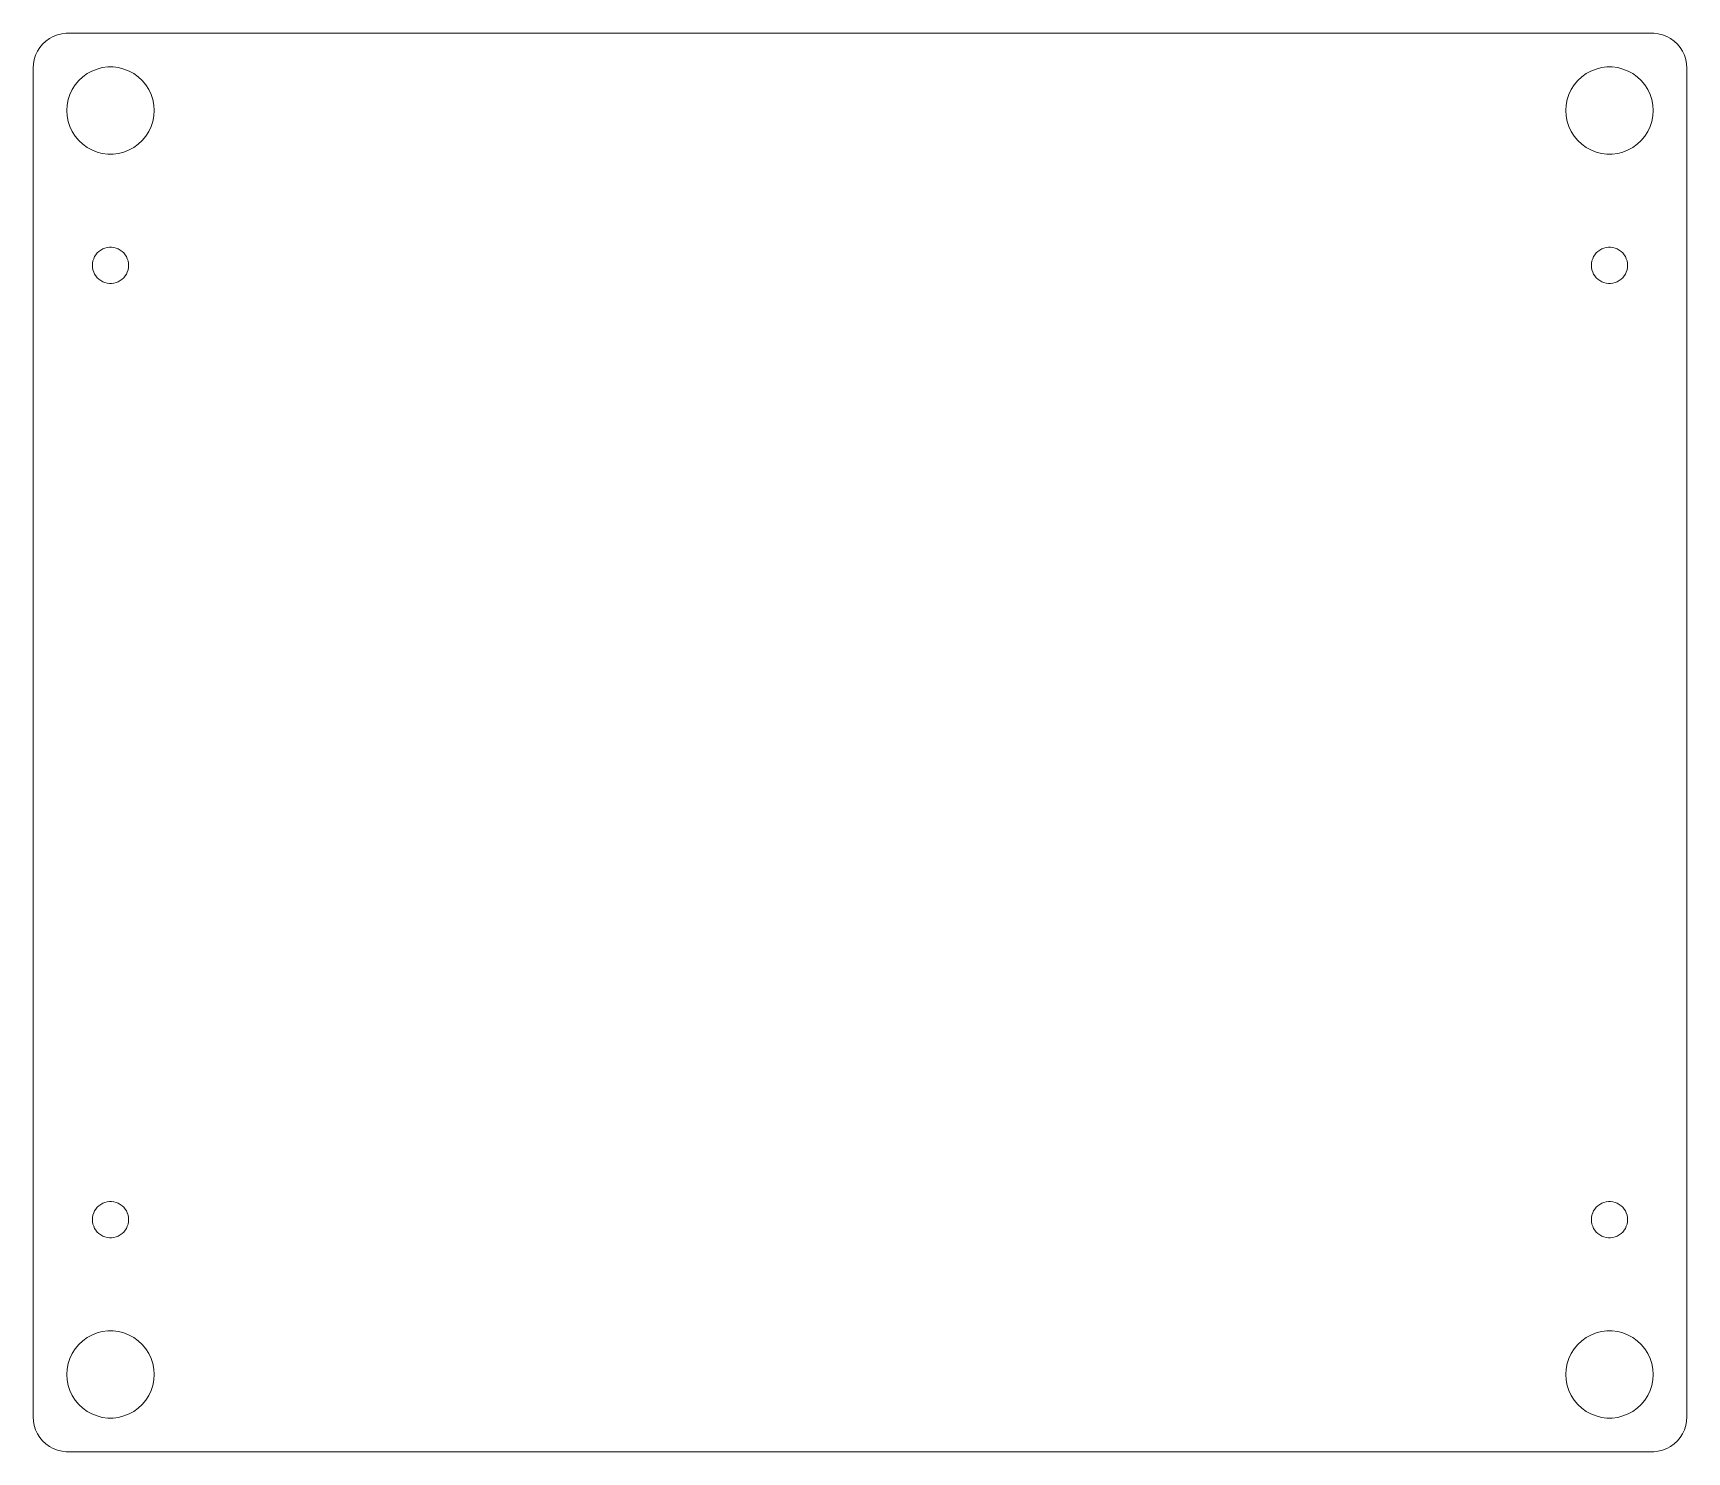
# Model space of a CAD drawing. Header units: millimetres. Extents: x -149 to 149, y -128 to 128.
import ezdxf

# ---------------------------------------------------------------- set-up
doc = ezdxf.new("R2010")
doc.units = ezdxf.units.MM
doc.layers.get('0').update_dxf_attribs({"linetype": 'CONTINUOUS', "lineweight": 0})

msp = doc.modelspace()

# ---------------------------------------------------------------- linework, layer by layer
for p, q in [((-148.44, 124.709), (-148.012, 125.382)), ((-148.012, 125.382), (-147.504, 125.997)), ((-147.504, 125.997), (-146.923, 126.543)), ((-146.923, 126.543), (-146.278, 127.011)), ((-146.278, 127.011), (-145.579, 127.396)), ((-145.579, 127.396), (-144.837, 127.689)), ((-144.837, 127.689), (-144.065, 127.888)), ((-144.065, 127.888), (-143.274, 127.987)), ((-143.274, 127.987), (-142.875, 127.987)), ((-142.875, 127.987), (-142.875, 128)), ((-142.875, 128), (142.875, 128)), ((142.875, 128), (142.875, 127.987)), ((142.875, 127.987), (143.274, 127.987)), ((143.274, 127.987), (144.065, 127.888)), ((144.065, 127.888), (144.837, 127.689)), ((144.837, 127.689), (145.579, 127.396)), ((145.579, 127.396), (146.278, 127.011)), ((146.278, 127.011), (146.923, 126.543)), ((146.923, 126.543), (147.504, 125.997)), ((147.504, 125.997), (148.012, 125.382)), ((148.012, 125.382), (148.44, 124.709)), ((-149.225, 121.65), (-149.175, 122.446)), ((-149.175, 122.446), (-149.026, 123.229)), ((-149.026, 123.229), (-148.779, 123.988)), ((-148.779, 123.988), (-148.44, 124.709)), ((148.44, 124.709), (148.779, 123.988)), ((148.779, 123.988), (149.026, 123.229)), ((149.026, 123.229), (149.175, 122.446)), ((149.175, 122.446), (149.225, 121.65)), ((-149.225, -121.65), (-149.225, 121.65)), ((-141.625, 118.658), (-140.995, 119.42)), ((-140.995, 119.42), (-140.274, 120.097)), ((-140.274, 120.097), (-139.474, 120.678)), ((-139.474, 120.678), (-138.608, 121.155)), ((-138.608, 121.155), (-137.688, 121.519)), ((-137.688, 121.519), (-136.73, 121.765)), ((-136.73, 121.765), (-135.749, 121.888)), ((-135.749, 121.888), (-134.761, 121.888)), ((-134.761, 121.888), (-133.78, 121.765)), ((-133.78, 121.765), (-132.822, 121.519)), ((-132.822, 121.519), (-131.902, 121.155)), ((-131.902, 121.155), (-131.036, 120.678)), ((-131.036, 120.678), (-130.236, 120.097)), ((-130.236, 120.097), (-129.515, 119.42)), ((-129.515, 119.42), (-128.885, 118.658)), ((128.885, 118.658), (129.515, 119.42)), ((129.515, 119.42), (130.236, 120.097)), ((130.236, 120.097), (131.036, 120.678)), ((131.036, 120.678), (131.902, 121.155)), ((131.902, 121.155), (132.822, 121.519)), ((132.822, 121.519), (133.78, 121.765)), ((133.78, 121.765), (134.761, 121.888)), ((134.761, 121.888), (135.749, 121.888)), ((135.749, 121.888), (136.73, 121.765)), ((136.73, 121.765), (137.688, 121.519)), ((137.688, 121.519), (138.608, 121.155)), ((138.608, 121.155), (139.474, 120.678)), ((139.474, 120.678), (140.274, 120.097)), ((140.274, 120.097), (140.995, 119.42)), ((140.995, 119.42), (141.625, 118.658)), ((149.225, 121.65), (149.225, -121.65)), ((-142.882, 115.988), (-142.576, 116.929)), ((-142.576, 116.929), (-142.155, 117.823)), ((-142.155, 117.823), (-141.625, 118.658)), ((-128.885, 118.658), (-128.355, 117.823)), ((-128.355, 117.823), (-127.934, 116.929)), ((-127.934, 116.929), (-127.628, 115.988)), ((127.628, 115.988), (127.934, 116.929)), ((127.934, 116.929), (128.355, 117.823)), ((128.355, 117.823), (128.885, 118.658)), ((141.625, 118.658), (142.155, 117.823)), ((142.155, 117.823), (142.576, 116.929)), ((142.576, 116.929), (142.882, 115.988)), ((-143.129, 114.03), (-143.067, 115.017)), ((-143.067, 113.043), (-143.129, 114.03)), ((-143.067, 115.017), (-142.882, 115.988)), ((-127.628, 115.988), (-127.443, 115.017)), ((-127.443, 115.017), (-127.381, 114.03)), ((-127.381, 114.03), (-127.443, 113.043)), ((127.381, 114.03), (127.443, 115.017)), ((127.443, 113.043), (127.381, 114.03)), ((127.443, 115.017), (127.628, 115.988)), ((142.882, 115.988), (143.067, 115.017)), ((143.067, 115.017), (143.129, 114.03)), ((143.129, 114.03), (143.067, 113.043)), ((-142.882, 112.072), (-143.067, 113.043)), ((-142.576, 111.131), (-142.882, 112.072)), ((-142.155, 110.237), (-142.576, 111.131)), ((-127.934, 111.131), (-128.355, 110.237)), ((-127.628, 112.072), (-127.934, 111.131)), ((-127.443, 113.043), (-127.628, 112.072)), ((127.628, 112.072), (127.443, 113.043)), ((127.934, 111.131), (127.628, 112.072)), ((128.355, 110.237), (127.934, 111.131)), ((142.576, 111.131), (142.155, 110.237)), ((142.882, 112.072), (142.576, 111.131)), ((143.067, 113.043), (142.882, 112.072)), ((-141.625, 109.402), (-142.155, 110.237)), ((-140.995, 108.64), (-141.625, 109.402)), ((-140.274, 107.963), (-140.995, 108.64)), ((-139.474, 107.382), (-140.274, 107.963)), ((-130.236, 107.963), (-131.036, 107.382)), ((-129.515, 108.64), (-130.236, 107.963)), ((-128.885, 109.402), (-129.515, 108.64)), ((-128.355, 110.237), (-128.885, 109.402)), ((128.885, 109.402), (128.355, 110.237)), ((129.515, 108.64), (128.885, 109.402)), ((130.236, 107.963), (129.515, 108.64)), ((131.036, 107.382), (130.236, 107.963)), ((140.274, 107.963), (139.474, 107.382)), ((140.995, 108.64), (140.274, 107.963)), ((141.625, 109.402), (140.995, 108.64)), ((142.155, 110.237), (141.625, 109.402)), ((-138.608, 106.905), (-139.474, 107.382)), ((-137.688, 106.541), (-138.608, 106.905)), ((-136.73, 106.295), (-137.688, 106.541)), ((-135.749, 106.172), (-136.73, 106.295)), ((-134.761, 106.172), (-135.749, 106.172)), ((-133.78, 106.295), (-134.761, 106.172)), ((-132.822, 106.541), (-133.78, 106.295)), ((-131.902, 106.905), (-132.822, 106.541)), ((-131.036, 107.382), (-131.902, 106.905)), ((131.902, 106.905), (131.036, 107.382)), ((132.822, 106.541), (131.902, 106.905)), ((133.78, 106.295), (132.822, 106.541)), ((134.761, 106.172), (133.78, 106.295)), ((135.749, 106.172), (134.761, 106.172)), ((136.73, 106.295), (135.749, 106.172)), ((137.688, 106.541), (136.73, 106.295)), ((138.608, 106.905), (137.688, 106.541)), ((139.474, 107.382), (138.608, 106.905)), ((-138.493, 86.499), (-138.416, 86.902)), ((-138.416, 86.902), (-138.29, 87.292)), ((-138.29, 87.292), (-138.115, 87.662)), ((-138.115, 87.662), (-137.896, 88.008)), ((-137.896, 88.008), (-137.634, 88.324)), ((-137.634, 88.324), (-137.335, 88.605)), ((-137.335, 88.605), (-137.004, 88.846)), ((-137.004, 88.846), (-136.645, 89.043)), ((-136.645, 89.043), (-136.264, 89.194)), ((-136.264, 89.194), (-135.867, 89.296)), ((-135.867, 89.296), (-135.46, 89.347)), ((-135.46, 89.347), (-135.05, 89.347)), ((-135.05, 89.347), (-134.643, 89.296)), ((-134.643, 89.296), (-134.246, 89.194)), ((-134.246, 89.194), (-133.865, 89.043)), ((-133.865, 89.043), (-133.506, 88.846)), ((-133.506, 88.846), (-133.175, 88.605)), ((-133.175, 88.605), (-132.876, 88.324)), ((-132.876, 88.324), (-132.614, 88.008)), ((-132.614, 88.008), (-132.395, 87.662)), ((-132.395, 87.662), (-132.22, 87.292)), ((-132.22, 87.292), (-132.094, 86.902)), ((-132.094, 86.902), (-132.017, 86.499)), ((132.017, 86.499), (132.094, 86.902)), ((132.094, 86.902), (132.22, 87.292)), ((132.22, 87.292), (132.395, 87.662)), ((132.395, 87.662), (132.614, 88.008)), ((132.614, 88.008), (132.876, 88.324)), ((132.876, 88.324), (133.175, 88.605)), ((133.175, 88.605), (133.506, 88.846)), ((133.506, 88.846), (133.865, 89.043)), ((133.865, 89.043), (134.246, 89.194)), ((134.246, 89.194), (134.643, 89.296)), ((134.643, 89.296), (135.05, 89.347)), ((135.05, 89.347), (135.46, 89.347)), ((135.46, 89.347), (135.867, 89.296)), ((135.867, 89.296), (136.264, 89.194)), ((136.264, 89.194), (136.645, 89.043)), ((136.645, 89.043), (137.004, 88.846)), ((137.004, 88.846), (137.335, 88.605)), ((137.335, 88.605), (137.634, 88.324)), ((137.634, 88.324), (137.896, 88.008)), ((137.896, 88.008), (138.115, 87.662)), ((138.115, 87.662), (138.29, 87.292)), ((138.29, 87.292), (138.416, 86.902)), ((138.416, 86.902), (138.493, 86.499)), ((-138.519, 86.09), (-138.493, 86.499)), ((-138.493, 85.681), (-138.519, 86.09)), ((-138.416, 85.278), (-138.493, 85.681)), ((-138.29, 84.888), (-138.416, 85.278)), ((-138.115, 84.518), (-138.29, 84.888)), ((-137.896, 84.172), (-138.115, 84.518)), ((-137.634, 83.856), (-137.896, 84.172)), ((-137.335, 83.575), (-137.634, 83.856)), ((-137.004, 83.334), (-137.335, 83.575)), ((-133.175, 83.575), (-133.506, 83.334)), ((-132.876, 83.856), (-133.175, 83.575)), ((-132.614, 84.172), (-132.876, 83.856)), ((-132.395, 84.518), (-132.614, 84.172)), ((-132.22, 84.888), (-132.395, 84.518)), ((-132.094, 85.278), (-132.22, 84.888)), ((-132.017, 85.681), (-132.094, 85.278)), ((-132.017, 86.499), (-131.991, 86.09)), ((-131.991, 86.09), (-132.017, 85.681)), ((131.991, 86.09), (132.017, 86.499)), ((132.017, 85.681), (131.991, 86.09)), ((132.094, 85.278), (132.017, 85.681)), ((132.22, 84.888), (132.094, 85.278)), ((132.395, 84.518), (132.22, 84.888)), ((132.614, 84.172), (132.395, 84.518)), ((132.876, 83.856), (132.614, 84.172)), ((133.175, 83.575), (132.876, 83.856)), ((133.506, 83.334), (133.175, 83.575)), ((137.335, 83.575), (137.004, 83.334)), ((137.634, 83.856), (137.335, 83.575)), ((137.896, 84.172), (137.634, 83.856)), ((138.115, 84.518), (137.896, 84.172)), ((138.29, 84.888), (138.115, 84.518)), ((138.416, 85.278), (138.29, 84.888)), ((138.493, 85.681), (138.416, 85.278)), ((138.493, 86.499), (138.519, 86.09)), ((138.519, 86.09), (138.493, 85.681)), ((-136.645, 83.137), (-137.004, 83.334)), ((-136.264, 82.986), (-136.645, 83.137)), ((-135.867, 82.884), (-136.264, 82.986)), ((-135.46, 82.833), (-135.867, 82.884)), ((-135.05, 82.833), (-135.46, 82.833)), ((-134.643, 82.884), (-135.05, 82.833)), ((-134.246, 82.986), (-134.643, 82.884)), ((-133.865, 83.137), (-134.246, 82.986)), ((-133.506, 83.334), (-133.865, 83.137)), ((133.865, 83.137), (133.506, 83.334)), ((134.246, 82.986), (133.865, 83.137)), ((134.643, 82.884), (134.246, 82.986)), ((135.05, 82.833), (134.643, 82.884)), ((135.46, 82.833), (135.05, 82.833)), ((135.867, 82.884), (135.46, 82.833)), ((136.264, 82.986), (135.867, 82.884)), ((136.645, 83.137), (136.264, 82.986)), ((137.004, 83.334), (136.645, 83.137)), ((-137.335, -83.575), (-137.004, -83.334)), ((-137.004, -83.334), (-136.645, -83.137)), ((-136.645, -83.137), (-136.264, -82.986)), ((-136.264, -82.986), (-135.867, -82.884)), ((-135.867, -82.884), (-135.46, -82.833)), ((-135.46, -82.833), (-135.05, -82.833)), ((-135.05, -82.833), (-134.643, -82.884)), ((-134.643, -82.884), (-134.246, -82.986)), ((-134.246, -82.986), (-133.865, -83.137)), ((-133.865, -83.137), (-133.506, -83.334)), ((-133.506, -83.334), (-133.175, -83.575)), ((133.175, -83.575), (133.506, -83.334)), ((133.506, -83.334), (133.865, -83.137)), ((133.865, -83.137), (134.246, -82.986)), ((134.246, -82.986), (134.643, -82.884)), ((134.643, -82.884), (135.05, -82.833)), ((135.05, -82.833), (135.46, -82.833)), ((135.46, -82.833), (135.867, -82.884)), ((135.867, -82.884), (136.264, -82.986)), ((136.264, -82.986), (136.645, -83.137)), ((136.645, -83.137), (137.004, -83.334)), ((137.004, -83.334), (137.335, -83.575)), ((-138.519, -86.09), (-138.493, -85.681)), ((-138.493, -86.499), (-138.519, -86.09)), ((-138.493, -85.681), (-138.416, -85.278)), ((-138.416, -86.902), (-138.493, -86.499)), ((-138.416, -85.278), (-138.29, -84.888)), ((-138.29, -84.888), (-138.115, -84.518)), ((-138.115, -84.518), (-137.896, -84.172)), ((-137.896, -84.172), (-137.634, -83.856)), ((-137.634, -83.856), (-137.335, -83.575)), ((-133.175, -83.575), (-132.876, -83.856)), ((-132.876, -83.856), (-132.614, -84.172)), ((-132.614, -84.172), (-132.395, -84.518)), ((-132.395, -84.518), (-132.22, -84.888)), ((-132.22, -84.888), (-132.094, -85.278)), ((-132.094, -85.278), (-132.017, -85.681)), ((-132.017, -86.499), (-132.094, -86.902)), ((-132.017, -85.681), (-131.991, -86.09)), ((-131.991, -86.09), (-132.017, -86.499)), ((131.991, -86.09), (132.017, -85.681)), ((132.017, -86.499), (131.991, -86.09)), ((132.017, -85.681), (132.094, -85.278)), ((132.094, -86.902), (132.017, -86.499)), ((132.094, -85.278), (132.22, -84.888)), ((132.22, -84.888), (132.395, -84.518)), ((132.395, -84.518), (132.614, -84.172)), ((132.614, -84.172), (132.876, -83.856)), ((132.876, -83.856), (133.175, -83.575)), ((137.335, -83.575), (137.634, -83.856)), ((137.634, -83.856), (137.896, -84.172)), ((137.896, -84.172), (138.115, -84.518)), ((138.115, -84.518), (138.29, -84.888)), ((138.29, -84.888), (138.416, -85.278)), ((138.416, -85.278), (138.493, -85.681)), ((138.493, -86.499), (138.416, -86.902)), ((138.493, -85.681), (138.519, -86.09)), ((138.519, -86.09), (138.493, -86.499)), ((-138.29, -87.292), (-138.416, -86.902)), ((-138.115, -87.662), (-138.29, -87.292)), ((-137.896, -88.008), (-138.115, -87.662)), ((-137.634, -88.324), (-137.896, -88.008)), ((-137.335, -88.605), (-137.634, -88.324)), ((-137.004, -88.846), (-137.335, -88.605)), ((-136.645, -89.043), (-137.004, -88.846)), ((-136.264, -89.194), (-136.645, -89.043)), ((-135.867, -89.296), (-136.264, -89.194)), ((-135.46, -89.347), (-135.867, -89.296)), ((-135.05, -89.347), (-135.46, -89.347)), ((-134.643, -89.296), (-135.05, -89.347)), ((-134.246, -89.194), (-134.643, -89.296)), ((-133.865, -89.043), (-134.246, -89.194)), ((-133.506, -88.846), (-133.865, -89.043)), ((-133.175, -88.605), (-133.506, -88.846)), ((-132.876, -88.324), (-133.175, -88.605)), ((-132.614, -88.008), (-132.876, -88.324)), ((-132.395, -87.662), (-132.614, -88.008)), ((-132.22, -87.292), (-132.395, -87.662)), ((-132.094, -86.902), (-132.22, -87.292)), ((132.22, -87.292), (132.094, -86.902)), ((132.395, -87.662), (132.22, -87.292)), ((132.614, -88.008), (132.395, -87.662)), ((132.876, -88.324), (132.614, -88.008)), ((133.175, -88.605), (132.876, -88.324)), ((133.506, -88.846), (133.175, -88.605)), ((133.865, -89.043), (133.506, -88.846)), ((134.246, -89.194), (133.865, -89.043)), ((134.643, -89.296), (134.246, -89.194)), ((135.05, -89.347), (134.643, -89.296)), ((135.46, -89.347), (135.05, -89.347)), ((135.867, -89.296), (135.46, -89.347)), ((136.264, -89.194), (135.867, -89.296)), ((136.645, -89.043), (136.264, -89.194)), ((137.004, -88.846), (136.645, -89.043)), ((137.335, -88.605), (137.004, -88.846)), ((137.634, -88.324), (137.335, -88.605)), ((137.896, -88.008), (137.634, -88.324)), ((138.115, -87.662), (137.896, -88.008)), ((138.29, -87.292), (138.115, -87.662)), ((138.416, -86.902), (138.29, -87.292)), ((-140.274, -107.963), (-139.474, -107.382)), ((-139.474, -107.382), (-138.608, -106.905)), ((-138.608, -106.905), (-137.688, -106.541)), ((-137.688, -106.541), (-136.73, -106.295)), ((-136.73, -106.295), (-135.749, -106.172)), ((-135.749, -106.172), (-134.761, -106.172)), ((-134.761, -106.172), (-133.78, -106.295)), ((-133.78, -106.295), (-132.822, -106.541)), ((-132.822, -106.541), (-131.902, -106.905)), ((-131.902, -106.905), (-131.036, -107.382)), ((-131.036, -107.382), (-130.236, -107.963)), ((130.236, -107.963), (131.036, -107.382)), ((131.036, -107.382), (131.902, -106.905)), ((131.902, -106.905), (132.822, -106.541)), ((132.822, -106.541), (133.78, -106.295)), ((133.78, -106.295), (134.761, -106.172)), ((134.761, -106.172), (135.749, -106.172)), ((135.749, -106.172), (136.73, -106.295)), ((136.73, -106.295), (137.688, -106.541)), ((137.688, -106.541), (138.608, -106.905)), ((138.608, -106.905), (139.474, -107.382)), ((139.474, -107.382), (140.274, -107.963)), ((-142.576, -111.131), (-142.155, -110.237)), ((-142.155, -110.237), (-141.625, -109.402)), ((-141.625, -109.402), (-140.995, -108.64)), ((-140.995, -108.64), (-140.274, -107.963)), ((-130.236, -107.963), (-129.515, -108.64)), ((-129.515, -108.64), (-128.885, -109.402)), ((-128.885, -109.402), (-128.355, -110.237)), ((-128.355, -110.237), (-127.934, -111.131)), ((127.934, -111.131), (128.355, -110.237)), ((128.355, -110.237), (128.885, -109.402)), ((128.885, -109.402), (129.515, -108.64)), ((129.515, -108.64), (130.236, -107.963)), ((140.274, -107.963), (140.995, -108.64)), ((140.995, -108.64), (141.625, -109.402)), ((141.625, -109.402), (142.155, -110.237)), ((142.155, -110.237), (142.576, -111.131)), ((-143.129, -114.03), (-143.067, -113.043)), ((-143.067, -113.043), (-142.882, -112.072)), ((-142.882, -112.072), (-142.576, -111.131)), ((-127.934, -111.131), (-127.628, -112.072)), ((-127.628, -112.072), (-127.443, -113.043)), ((-127.443, -113.043), (-127.381, -114.03)), ((127.381, -114.03), (127.443, -113.043)), ((127.443, -113.043), (127.628, -112.072)), ((127.628, -112.072), (127.934, -111.131)), ((142.576, -111.131), (142.882, -112.072)), ((142.882, -112.072), (143.067, -113.043)), ((143.067, -113.043), (143.129, -114.03)), ((-143.067, -115.017), (-143.129, -114.03)), ((-142.882, -115.988), (-143.067, -115.017)), ((-142.576, -116.929), (-142.882, -115.988)), ((-127.628, -115.988), (-127.934, -116.929)), ((-127.443, -115.017), (-127.628, -115.988)), ((-127.381, -114.03), (-127.443, -115.017)), ((127.443, -115.017), (127.381, -114.03)), ((127.628, -115.988), (127.443, -115.017)), ((127.934, -116.929), (127.628, -115.988)), ((142.882, -115.988), (142.576, -116.929)), ((143.067, -115.017), (142.882, -115.988)), ((143.129, -114.03), (143.067, -115.017)), ((-142.155, -117.823), (-142.576, -116.929)), ((-141.625, -118.658), (-142.155, -117.823)), ((-140.995, -119.42), (-141.625, -118.658)), ((-128.885, -118.658), (-129.515, -119.42)), ((-128.355, -117.823), (-128.885, -118.658)), ((-127.934, -116.929), (-128.355, -117.823)), ((128.355, -117.823), (127.934, -116.929)), ((128.885, -118.658), (128.355, -117.823)), ((129.515, -119.42), (128.885, -118.658)), ((141.625, -118.658), (140.995, -119.42)), ((142.155, -117.823), (141.625, -118.658)), ((142.576, -116.929), (142.155, -117.823)), ((-149.175, -122.446), (-149.225, -121.65)), ((-140.274, -120.097), (-140.995, -119.42)), ((-139.474, -120.678), (-140.274, -120.097)), ((-138.608, -121.155), (-139.474, -120.678)), ((-137.688, -121.519), (-138.608, -121.155)), ((-136.73, -121.765), (-137.688, -121.519)), ((-135.749, -121.888), (-136.73, -121.765)), ((-134.761, -121.888), (-135.749, -121.888)), ((-133.78, -121.765), (-134.761, -121.888)), ((-132.822, -121.519), (-133.78, -121.765)), ((-131.902, -121.155), (-132.822, -121.519)), ((-131.036, -120.678), (-131.902, -121.155)), ((-130.236, -120.097), (-131.036, -120.678)), ((-129.515, -119.42), (-130.236, -120.097)), ((130.236, -120.097), (129.515, -119.42)), ((131.036, -120.678), (130.236, -120.097)), ((131.902, -121.155), (131.036, -120.678)), ((132.822, -121.519), (131.902, -121.155)), ((133.78, -121.765), (132.822, -121.519)), ((134.761, -121.888), (133.78, -121.765)), ((135.749, -121.888), (134.761, -121.888)), ((136.73, -121.765), (135.749, -121.888)), ((137.688, -121.519), (136.73, -121.765)), ((138.608, -121.155), (137.688, -121.519)), ((139.474, -120.678), (138.608, -121.155)), ((140.274, -120.097), (139.474, -120.678)), ((140.995, -119.42), (140.274, -120.097)), ((149.225, -121.65), (149.175, -122.446)), ((-149.026, -123.229), (-149.175, -122.446)), ((-148.779, -123.988), (-149.026, -123.229)), ((-148.44, -124.709), (-148.779, -123.988)), ((-148.012, -125.382), (-148.44, -124.709)), ((148.44, -124.709), (148.012, -125.382)), ((148.779, -123.988), (148.44, -124.709)), ((149.026, -123.229), (148.779, -123.988)), ((149.175, -122.446), (149.026, -123.229)), ((-147.504, -125.997), (-148.012, -125.382)), ((-146.923, -126.543), (-147.504, -125.997)), ((-146.278, -127.011), (-146.923, -126.543)), ((-145.579, -127.396), (-146.278, -127.011)), ((-144.837, -127.689), (-145.579, -127.396)), ((-144.065, -127.888), (-144.837, -127.689)), ((-143.274, -127.987), (-144.065, -127.888)), ((-142.875, -127.987), (-143.274, -127.987)), ((-142.875, -128), (-142.875, -127.987)), ((142.875, -128), (-142.875, -128)), ((143.274, -127.987), (142.875, -127.987)), ((142.875, -127.987), (142.875, -128)), ((144.065, -127.888), (143.274, -127.987)), ((144.837, -127.689), (144.065, -127.888)), ((145.579, -127.396), (144.837, -127.689)), ((146.278, -127.011), (145.579, -127.396)), ((146.923, -126.543), (146.278, -127.011)), ((147.504, -125.997), (146.923, -126.543)), ((148.012, -125.382), (147.504, -125.997))]:
    msp.add_line(p, q)

doc.saveas('drawing.dxf')
